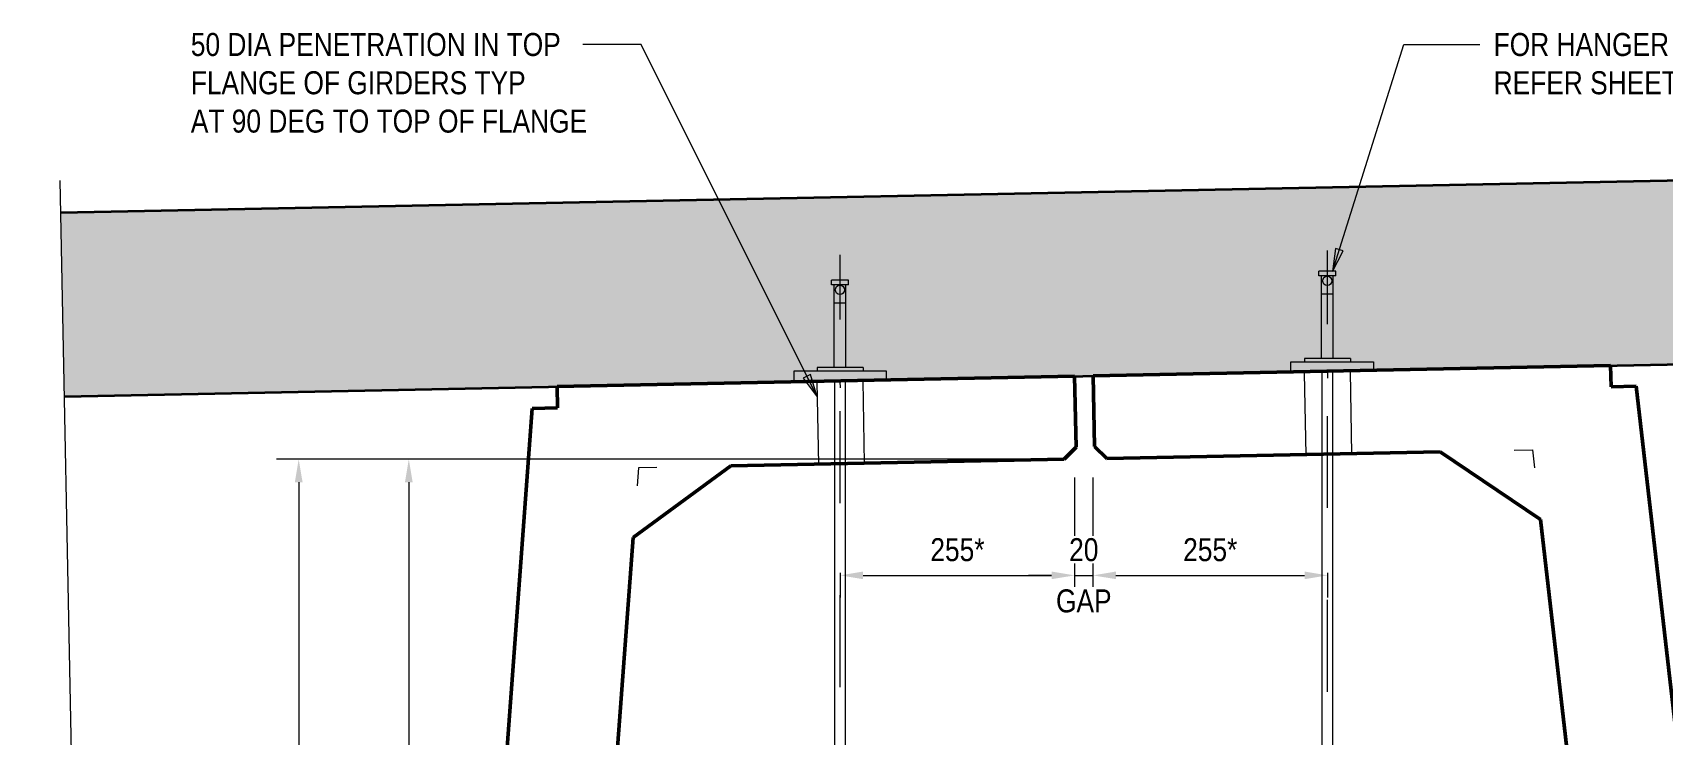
# Model space of a CAD drawing. Header units: metres. Extents: x 0.2 to 14.6, y -2.3 to 5.5.
# Drawn here: x 2.08 to 3.853, y 4.741 to 5.505 of the extents above; entities that cross this region are included whole.
import ezdxf

# ---------------------------------------------------------------- set-up
doc = ezdxf.new("R2010")
doc.units = ezdxf.units.M
doc.linetypes.add('JacobsCenter', pattern=[0.015, 0.009, -0.0015, 0.003, -0.0015])
doc.linetypes.add('JacobsDash', pattern=[0.0045, 0.003, -0.0015])
doc.layers.get('Defpoints').update_dxf_attribs({"color": 41})
for name, color, linetype, lineweight in [('A-ANNO-DIMS', 7, 'Continuous', 9), ('A-DETL', 7, 'Continuous', 13), ('A-DETL-GENF', 7, 'Continuous', 9), ('G-ANNO-TEXT', 7, 'Continuous', 9)]:
    doc.layers.add(name, color=color, linetype=linetype, lineweight=lineweight)
doc.styles.add('Arial Narrow_2', font='ARIALN.TTF', dxfattribs={"height": 0.025})
doc.dimstyles.new('Dimension_Standard_O__mm_', dxfattribs={"dimscale": 0.3048, "dimtxt": 0.025586, "dimasz": 0.082021, "dimexe": 0.07874, "dimexo": 0.049213, "dimgap": 0.049213, "dimtad": 1, "dimdec": 0, "dimlfac": 1000, "dimzin": 0, "dimdsep": 46, "dimtxsty": 'Arial Narrow_2', "dimsah": 1, "dimcen": 0.09, "dimaunit": 1, "dimadec": 4, "dimazin": 0, "dimtfac": 1, "dimtdec": 4, "dimtix": 1, "dimtmove": 0, "dimatfit": 3, "dimfxl": 1, "dimtvp": 1, "dimtfill": 1, "dimtolj": 1, "dimtzin": 0, "dimlwd": 18, "dimlwe": 18, "dimarcsym": 2})

# ---------------------------------------------------------------- blocks, each defined once
blk = doc.blocks.new('1815 DEEP SUPER-T GIRDER_2D - 1815 DEEP SUPER-T GIRDER_2D-7372020-DRG-2873253 - TYPE 2 HANGER _6X100 DIA AND 3X80 DIA_')
at = {"layer": 'A-DETL-GENF', "lineweight": 50}
for p, q in [((0.4267, 0.0602), (0.99, 0.0602)), ((0.4267, 0.037), (0.4267, 0.0602)), ((0.99, -0.0168), (0.99, 0.0602)), ((0.3993, 0.037), (0.2655, -1.3748)), ((0.4267, 0.037), (0.3993, 0.037)), ((0.977, -0.0298), (0.99, -0.0168)), ((0.5063, -0.1056), (0.6139, -0.0298)), ((0.6139, -0.0298), (0.977, -0.0298)), ((0.5063, -0.1056), (0.3512, -1.7429)), ((0, -1.4248), (0.2655, -1.3748)), ((0, -1.4248), (-0.1094, -1.4042)), ((-0.1094, -1.7548), (0.3381, -1.7548)), ((0.3381, -1.7548), (0.3512, -1.7429))]:
    blk.add_line(p, q, dxfattribs=at)
at = {"layer": 'A-DETL-GENF', "color": 8, "true_color": 0x808080}
for p, q in [((0.5135, -0.0298), (0.5116, -0.0496)), ((0.5335, -0.0298), (0.5135, -0.0298)), ((0.3501, -1.7548), (0.3451, -1.7548)), ((0.3501, -1.7548), (0.3506, -1.7499))]:
    blk.add_line(p, q, dxfattribs=at)
blk = doc.blocks.new('1815 DEEP SUPER-T GIRDER_2D - 1815 DEEP SUPER-T GIRDER_2D-V1-DRG-2873253 - TYPE 2 HANGER _6X100 DIA AND 3X80 DIA_')
at = {"layer": 'A-DETL-GENF', "lineweight": 50}
for p, q in [((-0.99, 0.0602), (-0.4267, 0.0602)), ((-0.99, -0.0168), (-0.99, 0.0602)), ((-0.4267, 0.037), (-0.4267, 0.0602)), ((-0.4267, 0.037), (-0.3993, 0.037)), ((-0.3993, 0.037), (-0.2655, -1.3748)), ((-0.977, -0.0298), (-0.99, -0.0168)), ((-0.977, -0.0298), (-0.6139, -0.0298)), ((-0.5063, -0.1056), (-0.6139, -0.0298)), ((-0.5063, -0.1056), (-0.3512, -1.7429)), ((0, -1.4248), (-0.2655, -1.3748)), ((0, -1.4248), (0.0072, -1.4235)), ((-0.3512, -1.7429), (-0.3381, -1.7548)), ((-0.3381, -1.7548), (0.007, -1.7548))]:
    blk.add_line(p, q, dxfattribs=at)
at = {"layer": 'A-DETL-GENF', "color": 8, "true_color": 0x808080}
for p, q in [((-0.5335, -0.0298), (-0.5135, -0.0298)), ((-0.5135, -0.0298), (-0.5116, -0.0496))]:
    blk.add_line(p, q, dxfattribs=at)
blk = doc.blocks.new('CS_DET_BreakLine_ViewScale - CS_Std BreakLine-7262363-DRG-2873253 - TYPE 2 HANGER _6X100 DIA AND 3X80 DIA_')
at = {"layer": 'A-DETL-GENF'}
for p, q in [((1.0118, 0.03), (1.0043, 0)), ((1.0268, -0.03), (1.0118, 0.03)), ((1.0043, 0), (-0.03, 0)), ((1.0343, 0), (1.0268, -0.03)), ((2.0686, 0), (1.0343, 0))]:
    blk.add_line(p, q, dxfattribs=at)
blk = doc.blocks.new('DIMBLOCK11-DRG-2873253 - TYPE 2 HANGER _6X100 DIA AND 3X80 DIA_')
at = {"layer": 'A-ANNO-DIMS', "color": 0, "lineweight": 18, "transparency": 16777216}
for p, q in [((3.2038, 5.0406), (2.4653, 5.0406)), ((2.4893, 5.0156), (2.4893, 4.3907)), ((2.994, 4.3657), (2.4653, 4.3657))]:
    blk.add_line(p, q, dxfattribs=at)
at = {"layer": 'A-ANNO-DIMS', "color": 0, "transparency": 16777216}
for points in [[(2.4851, 5.0156), (2.4935, 5.0156), (2.4893, 5.0406)], [(2.4851, 4.3907), (2.4935, 4.3907), (2.4893, 4.3657)]]:
    blk.add_solid(points, dxfattribs=at)
at = {"layer": 'Defpoints', "color": 0, "transparency": 16777216}
for p in [(3.2188, 5.0406), (2.4893, 4.3657), (3.009, 4.3657)]:
    blk.add_point(p, dxfattribs=at)
at = {"layer": 'A-ANNO-DIMS', "color": 0, "lineweight": 18, "transparency": 16777216, "insert": (2.4615, 4.7032), "char_height": 0.025, "width": 0.05702, "attachment_point": 5, "rotation": 90, "style": 'Arial Narrow_2', "bg_fill": 3, "box_fill_scale": 1.1, "bg_fill_color": 256, "bg_fill_true_color": 13158600, "bg_fill_transparency": 0}
blk.add_mtext('\\A1;675', dxfattribs=at)
blk = doc.blocks.new('DIMBLOCK13-DRG-2873253 - TYPE 2 HANGER _6X100 DIA AND 3X80 DIA_')
at = {"layer": 'A-ANNO-DIMS', "color": 0, "lineweight": 18, "transparency": 16777216}
for p, q in [((3.2038, 5.0406), (2.3455, 5.0406)), ((2.3695, 5.0156), (2.3695, 4.1907)), ((2.9337, 4.1657), (2.3455, 4.1657))]:
    blk.add_line(p, q, dxfattribs=at)
at = {"layer": 'A-ANNO-DIMS', "color": 0, "transparency": 16777216}
for points in [[(2.3653, 5.0156), (2.3737, 5.0156), (2.3695, 5.0406)], [(2.3653, 4.1907), (2.3737, 4.1907), (2.3695, 4.1657)]]:
    blk.add_solid(points, dxfattribs=at)
at = {"layer": 'Defpoints', "color": 0, "transparency": 16777216}
for p in [(3.2188, 5.0406), (2.3695, 4.1657), (2.9487, 4.1657)]:
    blk.add_point(p, dxfattribs=at)
at = {"layer": 'A-ANNO-DIMS', "color": 0, "lineweight": 18, "transparency": 16777216, "insert": (2.3417, 4.6032), "char_height": 0.025, "width": 0.083337, "attachment_point": 5, "rotation": 90, "style": 'Arial Narrow_2', "bg_fill": 3, "box_fill_scale": 1.1, "bg_fill_color": 256, "bg_fill_true_color": 13158600, "bg_fill_transparency": 0}
blk.add_mtext('\\A1;875**', dxfattribs=at)
blk = doc.blocks.new('DIMBLOCK14-DRG-2873253 - TYPE 2 HANGER _6X100 DIA AND 3X80 DIA_')
at = {"layer": 'A-ANNO-DIMS', "color": 0, "lineweight": 18, "transparency": 16777216}
for p, q in [((3.2138, 5.0206), (3.2138, 4.8903)), ((2.9587, 4.917), (2.9587, 4.8903)), ((2.9837, 4.9143), (3.1888, 4.9143))]:
    blk.add_line(p, q, dxfattribs=at)
at = {"layer": 'A-ANNO-DIMS', "color": 0, "transparency": 16777216}
for points in [[(2.9837, 4.9185), (2.9837, 4.9102), (2.9587, 4.9143)], [(3.1888, 4.9185), (3.1888, 4.9102), (3.2138, 4.9143)]]:
    blk.add_solid(points, dxfattribs=at)
at = {"layer": 'Defpoints', "color": 0, "transparency": 16777216}
for p in [(3.2138, 5.0356), (2.9587, 4.932), (3.2138, 4.9143)]:
    blk.add_point(p, dxfattribs=at)
at = {"layer": 'A-ANNO-DIMS', "color": 0, "lineweight": 18, "transparency": 16777216, "insert": (3.0863, 4.9421), "char_height": 0.025, "width": 0.070178, "attachment_point": 5, "style": 'Arial Narrow_2', "bg_fill": 3, "box_fill_scale": 1.1, "bg_fill_color": 256, "bg_fill_true_color": 13158600, "bg_fill_transparency": 0}
blk.add_mtext('\\A1;255*', dxfattribs=at)
blk = doc.blocks.new('DIMBLOCK15-DRG-2873253 - TYPE 2 HANGER _6X100 DIA AND 3X80 DIA_')
at = {"layer": 'A-ANNO-DIMS', "color": 0, "lineweight": 18, "transparency": 16777216}
for p, q in [((3.2338, 5.0206), (3.2338, 4.8903)), ((3.2588, 4.9143), (3.464, 4.9143)), ((3.489, 4.917), (3.489, 4.8903))]:
    blk.add_line(p, q, dxfattribs=at)
at = {"layer": 'A-ANNO-DIMS', "color": 0, "transparency": 16777216}
for points in [[(3.2588, 4.9185), (3.2588, 4.9102), (3.2338, 4.9143)], [(3.464, 4.9185), (3.464, 4.9102), (3.489, 4.9143)]]:
    blk.add_solid(points, dxfattribs=at)
at = {"layer": 'Defpoints', "color": 0, "transparency": 16777216}
for p in [(3.2338, 5.0356), (3.489, 4.932), (3.489, 4.9143)]:
    blk.add_point(p, dxfattribs=at)
at = {"layer": 'A-ANNO-DIMS', "color": 0, "lineweight": 18, "transparency": 16777216, "insert": (3.3614, 4.9421), "char_height": 0.025, "width": 0.070178, "attachment_point": 5, "style": 'Arial Narrow_2', "bg_fill": 3, "box_fill_scale": 1.1, "bg_fill_color": 256, "bg_fill_true_color": 13158600, "bg_fill_transparency": 0}
blk.add_mtext('\\A1;255*', dxfattribs=at)
blk = doc.blocks.new('DIMBLOCK16-DRG-2873253 - TYPE 2 HANGER _6X100 DIA AND 3X80 DIA_')
at = {"layer": 'A-ANNO-DIMS', "color": 0, "lineweight": 18, "transparency": 16777216}
for p, q in [((3.2138, 5.0206), (3.2138, 4.8903)), ((3.2338, 5.0206), (3.2338, 4.8903)), ((3.1888, 4.9143), (3.1638, 4.9143)), ((3.2138, 4.9143), (3.2338, 4.9143)), ((3.2588, 4.9143), (3.2838, 4.9143))]:
    blk.add_line(p, q, dxfattribs=at)
at = {"layer": 'A-ANNO-DIMS', "color": 0, "transparency": 16777216}
for points in [[(3.1888, 4.9185), (3.1888, 4.9102), (3.2138, 4.9143)], [(3.2588, 4.9185), (3.2588, 4.9102), (3.2338, 4.9143)]]:
    blk.add_solid(points, dxfattribs=at)
at = {"layer": 'Defpoints', "color": 0, "transparency": 16777216}
for p in [(3.2138, 5.0356), (3.2338, 5.0356), (3.2338, 4.9143)]:
    blk.add_point(p, dxfattribs=at)
at = {"layer": 'A-ANNO-DIMS', "color": 0, "lineweight": 18, "transparency": 16777216, "char_height": 0.025, "width": 0.072615, "attachment_point": 5, "style": 'Arial Narrow_2', "bg_fill": 3, "box_fill_scale": 1.1, "bg_fill_color": 256, "bg_fill_true_color": 13158600, "bg_fill_transparency": 0}
for s, insert in [('\\A1;20', (3.2238, 4.9421)), ('\\A1;GAP', (3.2238, 4.8864))]:
    blk.add_mtext(s, dxfattribs=dict(at, insert=insert))

msp = doc.modelspace()

# ---------------------------------------------------------------- hatches: boundary and pattern name
at = {"layer": 'A-DETL-GENF'}
h = msp.add_hatch(dxfattribs=at)
h.set_pattern_fill('FP_1', color=256, style=0, pattern_type=2)
h.set_pattern_definition([(50, (6.772495, 0), (0.0925501, -0.0080936), [0.00968, -0.10645]), (355, (6.77249, 0), (-0.0178988, 0.0970593), [0.00774, -0.08516]), (100.451, (6.780205, -0.00067), (0.0746521, 0.0889572), [0.00822, -0.09047]), (46.184, (6.7725, 0.02581), (0.137706, -0.0213563), [0.01452, -0.15968]), (96.636, (6.78397, 0.02403), (0.1206032, 0.1256891), [0.01234, -0.1357]), (351.184, (6.7725, 0.02581), (0.1205986, 0.1256918), [0.01161, -0.12774]), (21, (6.785395, 0.01935), (0.0770223, -0.05194804), [0.00968, -0.10645]), (326, (6.78539, 0.01935), (0.0314006, 0.0935675), [0.00774, -0.08516]), (71.451, (6.791815, 0.01503), (0.1084195, 0.0416117), [0.00822, -0.09047]), (37.5, (6.772495, 0), (0.00156777, 0.04294984), [0.00034, -0.08379, 0.00034, -0.08612, -0.08548]), (37.5, (6.772495, 0), (0.00156777, 0.04294984), [-0.17058, 0.00034, -0.08515]), (7.5, (6.772495, 0), (0.0339471, 0.0508964), [0.00034, -0.04895, 0.00034, -0.08186, -0.03258]), (7.5, (6.772495, 0), (0.0339471, 0.0508964), [-0.13148, 0.00034, -0.03225]), (327.5, (6.743725, 0), (0.06888044, -0.00291612), [0.00034, -0.03192, 0.00034, -0.10031, -0.13355]), (327.5, (6.743725, 0), (0.06888044, -0.00291612), [-0.1329, 0.00034, -0.13321]), (317.5, (6.730815, 0), (0.07524634, 0.0129182), [0.00034, -0.0416, 0.00034, -0.0665, -0.09484]), (317.5, (6.730815, 0), (0.07524634, 0.0129182), [-0.10877, 0.00034, -0.0945])])
h.paths.add_polyline_path([(2.1146, 5.1089), (4.2318, 5.1512), (4.228, 5.3512), (2.1106, 5.3088)])
at = {"layer": 'G-ANNO-TEXT'}
for points in [[(3.4943, 5.2446), (3.506, 5.2671), (3.4976, 5.2697)], [(2.9337, 5.1085), (2.9264, 5.1328), (2.9185, 5.1289)]]:
    msp.add_hatch(color=256, dxfattribs=at).paths.add_polyline_path(points)

# ---------------------------------------------------------------- linework, layer by layer
at = {"layer": 'A-DETL', "lineweight": 35}
for p, q in [((2.1106, 5.3088), (4.228, 5.3512)), ((2.1146, 5.1089), (4.2318, 5.1512))]:
    msp.add_line(p, q, dxfattribs=at)
at = {"layer": 'A-DETL', "linetype": 'JacobsCenter', "lineweight": 9}
for p, q in [((3.489, 3.5876), (3.489, 5.2676)), ((2.9587, 3.5927), (2.9587, 5.2627)), ((3.4894, 5.1289), (3.4893, 5.1359)), ((2.9589, 5.1181), (2.9587, 5.125))]:
    msp.add_line(p, q, dxfattribs=at)
at = {"layer": 'A-DETL', "lineweight": 9}
for p, q in [((2.9678, 5.2352), (2.9493, 5.2352)), ((2.9493, 5.2302), (2.9493, 5.2352)), ((2.9678, 5.2302), (2.9678, 5.2352)), ((3.4981, 5.2451), (3.4796, 5.2451)), ((3.4796, 5.2401), (3.4796, 5.2451)), ((3.4981, 5.2401), (3.4796, 5.2401)), ((3.4826, 5.1503), (3.4826, 5.2401)), ((3.4951, 5.1503), (3.4951, 5.2401)), ((3.4981, 5.2401), (3.4981, 5.2451)), ((2.9678, 5.2302), (2.9493, 5.2302)), ((2.9523, 5.1404), (2.9523, 5.2302)), ((2.9648, 5.1404), (2.9648, 5.2302)), ((3.4949, 5.2201), (3.4829, 5.2201)), ((2.9646, 5.2102), (2.9526, 5.2102))]:
    msp.add_line(p, q, dxfattribs=at)
at = {"layer": 'A-DETL', "lineweight": 18}
for p, q in [((3.449, 5.1348), (3.449, 5.1466)), ((3.449, 5.1466), (3.539, 5.1466)), ((3.539, 5.1466), (3.539, 5.1368)), ((2.9087, 5.1247), (2.9087, 5.1367)), ((2.9087, 5.1367), (3.0087, 5.1367)), ((3.0087, 5.1367), (3.0087, 5.1267)), ((3.0087, 5.1267), (3.0269, 5.1267)), ((3.4832, 4.0267), (3.4832, 5.1362)), ((3.4949, 4.1435), (3.4949, 5.1362)), ((2.9529, 4.0267), (2.9529, 5.1252)), ((2.9646, 4.0267), (2.9646, 5.1252))]:
    msp.add_line(p, q, dxfattribs=at)
at = {"layer": 'A-DETL'}
for p, q in [((3.514, 5.1503), (3.464, 5.1503)), ((3.464, 5.1503), (3.464, 5.1466)), ((3.514, 5.1503), (3.514, 5.1466)), ((2.9837, 5.1404), (2.9337, 5.1404)), ((2.9337, 5.1404), (2.9337, 5.1367)), ((2.9837, 5.1404), (2.9837, 5.1367))]:
    msp.add_line(p, q, dxfattribs=at)
at = {"layer": 'A-DETL', "linetype": 'JacobsDash'}
for p, q in [((2.9853, 5.0358), (2.9836, 5.1257)), ((3.4656, 5.0454), (3.4639, 5.1343)), ((3.5156, 5.0464), (3.5139, 5.1356)), ((2.9353, 5.0348), (2.9336, 5.1245))]:
    msp.add_line(p, q, dxfattribs=at)
at = {"layer": 'A-DETL', "lineweight": 9}
for centre in [(3.4887, 5.2346), (2.9584, 5.2248)]:
    msp.add_circle(centre, 0.005, dxfattribs=at)
at = {"layer": 'G-ANNO-TEXT'}
for p, q in [((2.7043, 5.4916), (2.6785, 5.4916)), ((2.7422, 5.4916), (2.7043, 5.4916)), ((2.9337, 5.1085), (2.7422, 5.4916)), ((3.4943, 5.2446), (3.5719, 5.4916)), ((3.5719, 5.4916), (3.6548, 5.4916)), ((3.4976, 5.2697), (3.4943, 5.2446)), ((3.506, 5.2671), (3.4976, 5.2697)), ((3.4943, 5.2446), (3.506, 5.2671)), ((2.9264, 5.1328), (2.9185, 5.1289)), ((2.9185, 5.1289), (2.9337, 5.1085)), ((2.9337, 5.1085), (2.9264, 5.1328))]:
    msp.add_line(p, q, dxfattribs=at)

# ---------------------------------------------------------------- block references
at = {"layer": 'A-DETL-GENF', "rotation": 271.1457923046129}
msp.add_blockref('CS_DET_BreakLine_ViewScale - CS_Std BreakLine-7262363-DRG-2873253 - TYPE 2 HANGER _6X100 DIA AND 3X80 DIA_', (2.1105, 5.3136), dxfattribs=at)
at = {"layer": 'A-DETL-GENF', "color": 8, "true_color": 0x808080, "rotation": 1.145792304612802}
for name, p in [('1815 DEEP SUPER-T GIRDER_2D - 1815 DEEP SUPER-T GIRDER_2D-V1-DRG-2873253 - TYPE 2 HANGER _6X100 DIA AND 3X80 DIA_', (4.2249, 5.0909)), ('1815 DEEP SUPER-T GIRDER_2D - 1815 DEEP SUPER-T GIRDER_2D-7372020-DRG-2873253 - TYPE 2 HANGER _6X100 DIA AND 3X80 DIA_', (2.2252, 5.0509))]:
    msp.add_blockref(name, p, dxfattribs=at)

# ---------------------------------------------------------------- texts
at = {"layer": 'G-ANNO-TEXT', "char_height": 0.025, "attachment_point": 1, "style": 'Arial Narrow_2', "bg_fill": 3, "box_fill_scale": 1, "bg_fill_color": 256, "bg_fill_transparency": 0}
for s, insert in [('50 DIA PENETRATION IN TOP ', (2.2521, 5.5041)), ('FOR HANGER DETAILS ', (3.6698, 5.5041)), ('FLANGE OF GIRDERS TYP', (2.2521, 5.4625)), ('REFER SHEET NO. 2873251', (3.6698, 5.4625)), ('AT 90 DEG TO TOP OF FLANGE', (2.2521, 5.4208))]:
    msp.add_mtext(s, dxfattribs=dict(at, insert=insert))

# ---------------------------------------------------------------- next in the draw order: dimensions: what is measured, and where the dimension line sits
at = {"layer": 'A-ANNO-DIMS', "lineweight": 18}
dim = msp.add_linear_dim(base=(2.4893, 4.3657), p1=(3.2188, 5.0406), p2=(3.009, 4.3657), angle=90, dimstyle='Dimension_Standard_O__mm_', override={"dimpost": '<>', "dimfxl": 0.706759}, dxfattribs=at)
dim.commit()
dim.dimension.update_dxf_attribs({"geometry": 'DIMBLOCK11-DRG-2873253 - TYPE 2 HANGER _6X100 DIA AND 3X80 DIA_', "text_midpoint": (2.4615, 4.7032)})
dim = msp.add_linear_dim(base=(3.489, 4.9143), p1=(3.2338, 5.0356), p2=(3.489, 4.932), text='255*', dimstyle='Dimension_Standard_O__mm_', override={"dimpost": '<>', "dimfxl": 0.275419}, dxfattribs=at)
dim.commit()
dim.dimension.update_dxf_attribs({"geometry": 'DIMBLOCK15-DRG-2873253 - TYPE 2 HANGER _6X100 DIA AND 3X80 DIA_', "text_midpoint": (3.3614, 4.9421)})

# ---------------------------------------------------------------- next in the draw order: dimensions: what is measured, and where the dimension line sits
dim = msp.add_linear_dim(base=(2.3695, 4.1657), p1=(3.2188, 5.0406), p2=(2.9487, 4.1657), angle=90, text='875**', dimstyle='Dimension_Standard_O__mm_', override={"dimpost": '<>', "dimfxl": 0.915646}, dxfattribs=at)
dim.commit()
dim.dimension.update_dxf_attribs({"geometry": 'DIMBLOCK13-DRG-2873253 - TYPE 2 HANGER _6X100 DIA AND 3X80 DIA_', "text_midpoint": (2.3417, 4.6032)})

# ---------------------------------------------------------------- next in the draw order: dimensions: what is measured, and where the dimension line sits
dim = msp.add_linear_dim(base=(3.2138, 4.9143), p1=(2.9587, 4.932), p2=(3.2138, 5.0356), text='255*', dimstyle='Dimension_Standard_O__mm_', override={"dimpost": '<>', "dimfxl": 0.275364}, dxfattribs=at)
dim.commit()
dim.dimension.update_dxf_attribs({"geometry": 'DIMBLOCK14-DRG-2873253 - TYPE 2 HANGER _6X100 DIA AND 3X80 DIA_', "text_midpoint": (3.0863, 4.9421)})

# ---------------------------------------------------------------- next in the draw order: dimensions: what is measured, and where the dimension line sits
dim = msp.add_linear_dim(base=(3.2338, 4.9143), p1=(3.2138, 5.0356), p2=(3.2338, 5.0356), text='<>\\XGAP', dimstyle='Dimension_Standard_O__mm_', override={"dimpost": '<>', "dimfxl": 0.02}, dxfattribs=at)
dim.commit()
dim.dimension.update_dxf_attribs({"geometry": 'DIMBLOCK16-DRG-2873253 - TYPE 2 HANGER _6X100 DIA AND 3X80 DIA_', "text_midpoint": (3.2238, 4.9143)})

doc.saveas('drawing.dxf')
